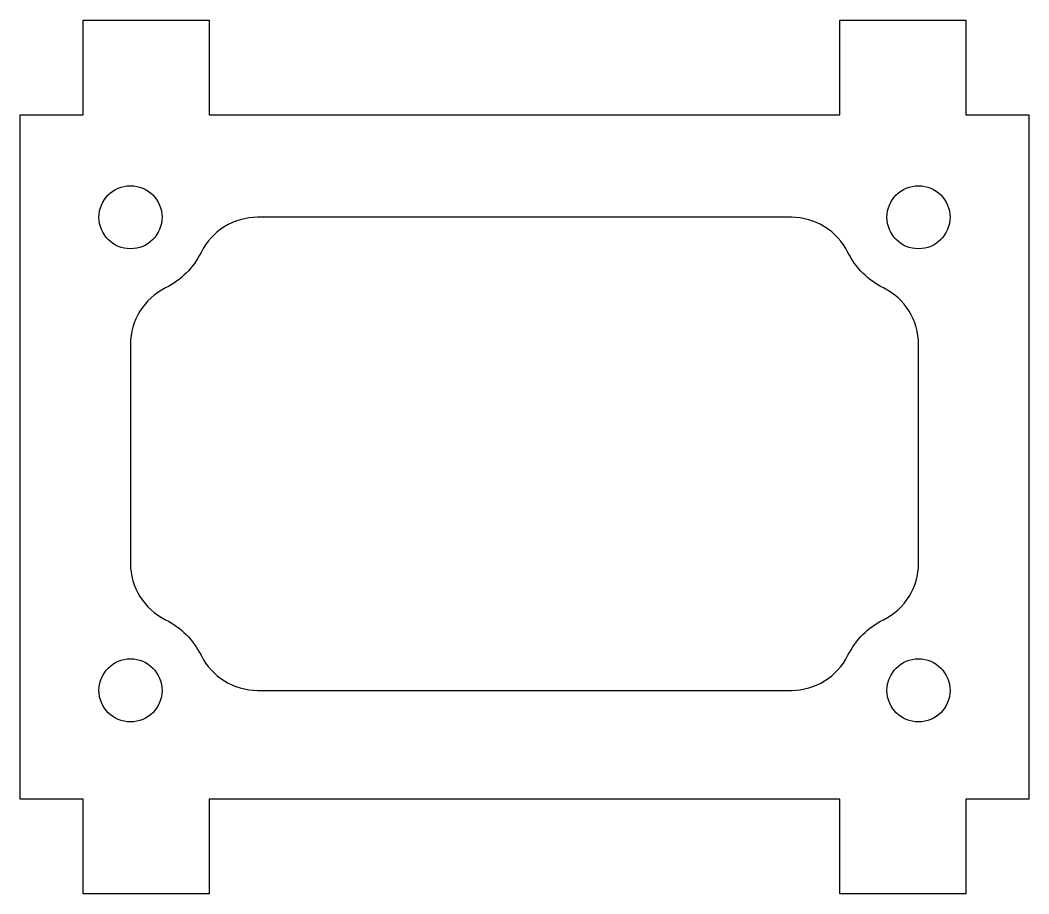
# Model space of a CAD drawing. Header units: millimetres. Extents: x -192.3 to -160.3, y 10.9 to 38.6.
import ezdxf

# ---------------------------------------------------------------- set-up
doc = ezdxf.new("R2010")
doc.units = ezdxf.units.MM
doc.layers.get('0').update_dxf_attribs({"linetype": 'CONTINUOUS'})

msp = doc.modelspace()

# ---------------------------------------------------------------- linework, layer by layer
msp.add_lwpolyline([(-160.296, 13.863), (-162.296, 13.863), (-162.296, 10.863), (-166.296, 10.863), (-166.296, 13.863), (-186.296, 13.863), (-186.296, 10.863), (-190.296, 10.863), (-190.296, 13.863), (-192.296, 13.863), (-192.296, 35.563), (-190.296, 35.563), (-190.296, 38.563), (-186.296, 38.563), (-186.296, 35.563), (-166.296, 35.563), (-166.296, 38.563), (-162.296, 38.563), (-162.296, 35.563), (-160.296, 35.563)], close=True)
msp.add_lwpolyline([(-167.828, 32.313), (-184.765, 32.313, 0.284915), (-186.557, 31.201, -0.163866), (-187.685, 30.073, 0.284915), (-188.796, 28.281), (-188.796, 21.344, 0.284915), (-187.685, 19.552, -0.163866), (-186.557, 18.424, 0.284915), (-184.765, 17.313), (-167.828, 17.313, 0.284915), (-166.036, 18.424, -0.163866), (-164.907, 19.552, 0.284915), (-163.796, 21.344), (-163.796, 28.281, 0.284915), (-164.907, 30.073, -0.163866), (-166.036, 31.201, 0.284915)], format="xyb", close=True)
for centre in [(-188.796, 32.313), (-163.796, 32.313), (-188.796, 17.313), (-163.796, 17.313)]:
    msp.add_circle(centre, 1)

doc.saveas('drawing.dxf')
